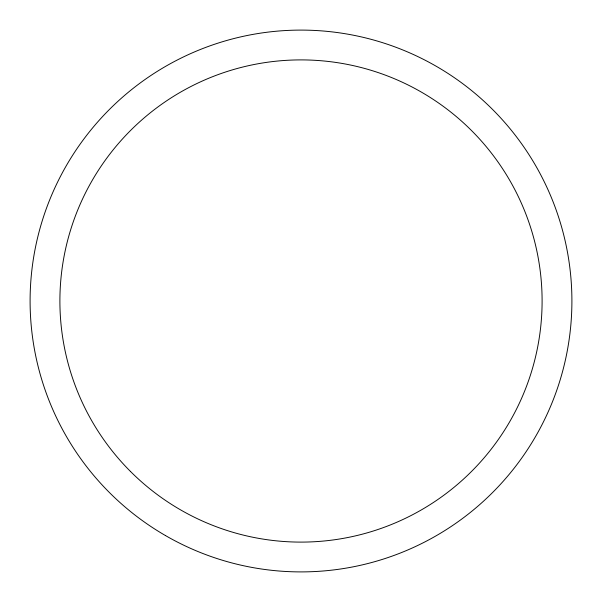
<?xml version="1.0" encoding="UTF-8"?>
<svg xmlns="http://www.w3.org/2000/svg" width="602" height="602" viewBox="0 0 602 602"><rect width="100%" height="100%" fill="white"/><g stroke="black" fill="none" stroke-linecap="round" stroke-linejoin="round"><path stroke-width="0.9" d="M165.55 535.607A270.9 270.9 0 0 0 571.9 301A270.9 270.9 0 0 0 165.55 66.393A270.9 270.9 0 0 0 165.55 535.607M130.514 471.486A241.101 241.101 0 0 0 533.884 363.405A241.101 241.101 0 0 0 238.595 68.116A241.101 241.101 0 0 0 130.514 471.486"/></g></svg>
